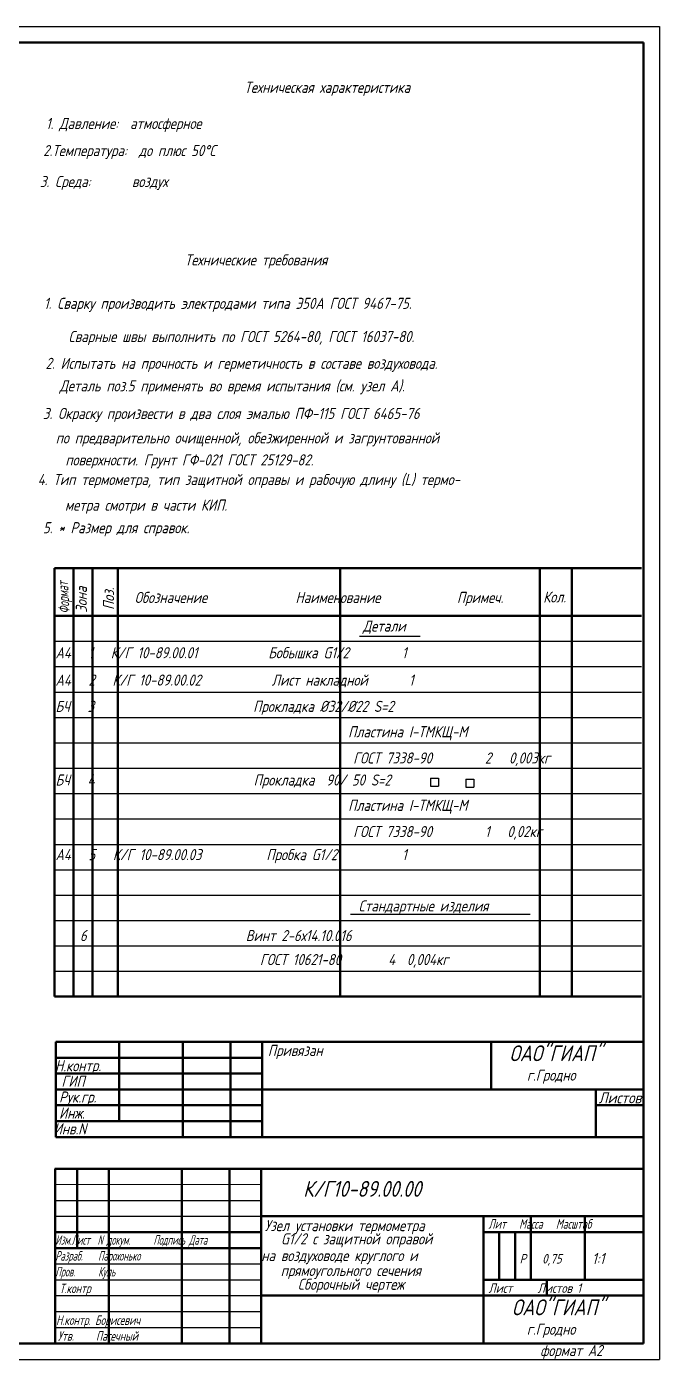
# Model space of a CAD drawing. Header units: inches. Extents: x 2286 to 3316, y 895 to 2213.
# Drawn here: x 2680.5 to 2879.8, y 1619.2 to 2039.2 of the extents above; entities that cross this region are included whole.
import ezdxf
from ezdxf.enums import TextEntityAlignment as Align

# ---------------------------------------------------------------- set-up
doc = ezdxf.new("R2010")
doc.units = ezdxf.units.IN
doc.header["$LTSCALE"] = 0.7
doc.header["$MEASUREMENT"] = 0
doc.styles.get("Standard").update_dxf_attribs({"font": 'romand.shx', "width": 0.8, "oblique": 15, "height": 3.5})

msp = doc.modelspace()

# ---------------------------------------------------------------- linework, layer by layer
for p, q in [((2285.85, 2039.23), (2879.85, 2039.23)), ((2879.85, 2039.23), (2879.85, 1619.23)), ((2285.85, 1619.23), (2879.85, 1619.23))]:
    msp.add_line(p, q)
at = {"lineweight": 50}
for p, q in [((2305.85, 2034.23), (2874.85, 2034.23)), ((2874.85, 2034.23), (2874.85, 1624.23)), ((2689.24, 1868.53), (2689.24, 1733.53)), ((2689.24, 1868.53), (2874.24, 1868.53)), ((2695.24, 1868.53), (2695.24, 1733.53)), ((2701.24, 1868.53), (2701.24, 1733.53)), ((2709.24, 1868.53), (2709.24, 1733.53)), ((2779.24, 1868.53), (2779.24, 1733.53)), ((2842.24, 1868.53), (2842.24, 1733.53)), ((2852.24, 1868.53), (2852.24, 1733.53)), ((2689.24, 1853.53), (2874.24, 1853.53)), ((2689.24, 1733.53), (2874.24, 1733.53)), ((2689.65, 1719.3), (2874.85, 1719.3)), ((2709.69, 1719.3), (2709.69, 1694.3)), ((2729.69, 1719.3), (2729.69, 1689.3)), ((2744.69, 1719.3), (2744.69, 1689.3)), ((2754.69, 1719.3), (2754.69, 1689.3)), ((2826.85, 1719.3), (2826.85, 1704.3)), ((2874.85, 1719.3), (2874.85, 1689.3)), ((2689.65, 1714.3), (2754.69, 1714.3)), ((2689.65, 1709.3), (2754.69, 1709.3)), ((2689.65, 1704.3), (2874.65, 1704.3)), ((2859.85, 1704.3), (2859.85, 1689.3)), ((2689.65, 1699.3), (2754.69, 1699.3)), ((2859.85, 1699.3), (2874.85, 1699.3)), ((2689.65, 1694.3), (2754.69, 1694.3)), ((2689.65, 1689.3), (2874.85, 1689.3)), ((2689.41, 1679.3), (2874.85, 1679.3)), ((2689.44, 1679.3), (2689.44, 1624.23)), ((2696.41, 1679.3), (2696.41, 1654.3)), ((2706.41, 1679.3), (2706.41, 1624.3)), ((2729.41, 1679.3), (2729.41, 1624.3)), ((2744.41, 1679.3), (2744.41, 1624.3)), ((2754.41, 1679.3), (2754.41, 1624.3)), ((2754.41, 1664.3), (2874.85, 1664.3)), ((2824.41, 1664.3), (2824.41, 1624.3)), ((2839.41, 1664.3), (2839.41, 1644.3)), ((2856.41, 1664.3), (2856.41, 1644.3)), ((2689.41, 1659.3), (2754.41, 1659.3)), ((2824.41, 1659.3), (2874.85, 1659.3)), ((2829.41, 1659.3), (2829.41, 1644.3)), ((2834.41, 1659.3), (2834.41, 1644.3)), ((2689.41, 1654.3), (2754.41, 1654.3)), ((2824.41, 1644.3), (2874.41, 1644.3)), ((2844.41, 1644.3), (2844.41, 1639.3)), ((2754.41, 1639.3), (2874.85, 1639.3)), ((2293.85, 1624.23), (2874.85, 1624.23))]:
    msp.add_line(p, q, dxfattribs=at)
at = {"lineweight": 25}
for p, q in [((2689.24, 1868.53), (2874.24, 1868.53)), ((2689.24, 1845.53), (2874.24, 1845.53)), ((2785.33, 1847.15), (2804.54, 1847.15)), ((2689.24, 1837.53), (2874.24, 1837.53)), ((2689.24, 1829.53), (2874.24, 1829.53)), ((2689.24, 1821.53), (2874.24, 1821.53)), ((2689.24, 1813.53), (2874.24, 1813.53)), ((2689.24, 1805.53), (2874.24, 1805.53)), ((2807.76, 1802.35), (2810.26, 1802.35)), ((2807.76, 1802.35), (2807.76, 1799.85)), ((2810.26, 1802.35), (2810.26, 1799.85)), ((2818.91, 1802.05), (2821.41, 1802.05)), ((2818.91, 1802.05), (2818.91, 1799.55)), ((2821.41, 1802.05), (2821.41, 1799.55)), ((2807.76, 1799.85), (2810.26, 1799.85)), ((2818.91, 1799.55), (2821.41, 1799.55)), ((2689.24, 1797.53), (2874.24, 1797.53)), ((2689.24, 1789.53), (2874.24, 1789.53)), ((2689.24, 1781.53), (2874.24, 1781.53)), ((2689.24, 1773.53), (2874.24, 1773.53)), ((2689.24, 1765.53), (2842.24, 1765.53)), ((2689.24, 1765.53), (2874.24, 1765.53)), ((2689.24, 1757.53), (2874.24, 1757.53)), ((2782.59, 1759.51), (2839.14, 1759.51)), ((2689.24, 1749.53), (2874.24, 1749.53)), ((2689.24, 1741.53), (2874.24, 1741.53)), ((2689.41, 1669.3), (2754.41, 1669.3)), ((2689.41, 1664.3), (2754.41, 1664.3)), ((2689.41, 1649.3), (2754.41, 1649.3)), ((2689.41, 1644.3), (2754.41, 1644.3)), ((2689.41, 1639.3), (2754.41, 1639.3)), ((2689.41, 1634.3), (2754.41, 1634.3)), ((2689.41, 1629.3), (2754.41, 1629.3))]:
    msp.add_line(p, q, dxfattribs=at)
at = {"color": 0, "linetype": 'Continuous', "lineweight": 50}
msp.add_line((2689.65, 1689.3), (2689.65, 1719.3), dxfattribs=at)
at = {"lineweight": 15}
msp.add_line((2689.41, 1674.3), (2754.41, 1674.3), dxfattribs=at)

# ---------------------------------------------------------------- texts
at = {"lineweight": 25, "oblique": 15, "width": 0.8}
for s, p in [('Зона', (2699.49, 1854.52)), ('Поз.', (2708.06, 1855.41))]:
    msp.add_text(s, height=3.5, rotation=90, dxfattribs=at).set_placement(p)
at = {"color": 0, "linetype": 'Continuous', "lineweight": 25, "oblique": 15, "width": 0.8}
for s, p in [('Привязан', (2756.5, 1714.84)), ('ГИП', (2691.46, 1705.11)), ('Рук.гр.', (2690.72, 1700.15)), ('Инж.', (2690.72, 1695.09)), (' Инв.N', (2687.19, 1690.12))]:
    msp.add_text(s, height=3.5, dxfattribs=at).set_placement(p)
msp.add_text('Н.контр.', height=3.5, rotation=0.3236, dxfattribs=at).set_placement((2689.45, 1709.97))
at = {"color": 0, "linetype": 'Continuous', "lineweight": 25, "oblique": 15, "width": 0.626739}
msp.add_text('Листов', height=3.5, dxfattribs=at).set_placement((2860.71, 1699.92), (2874.18, 1699.92), align=Align.FIT)
at = {"lineweight": 25, "oblique": 15, "width": 0.8}
msp.add_text('1:1', height=3.5, dxfattribs=at).set_placement((2858.66, 1649.27))
at = {"lineweight": 25, "attachment_point": 1}
for s, insert, char_height, width in [('Техническая характеристика', (2749.1, 2021.85), 3.5, 128.6102), ('1. Давление:  атмосферное', (2686.58, 2010.47), 3.5, 144.1261), ('2.Температура:  до плюс 50%%DС', (2685.7, 2001.92), 3.5, 196.0506), ('3. Среда:       воздух', (2684.68, 1992.17), 3.5, 121.0246), ('Технические требования', (2730.34, 1967.46), 3.5, 102.7909), (' 1. Сварку производить электродами типа Э50А ГОСТ 9467-75.', (2684.1, 1953.78), 3.5, 193.0074), ('Сварные швы выполнить по ГОСТ 5264-80, ГОСТ 16037-80.', (2693.7, 1943.32), 3.5, 152.7503), ('2. Испытать на прочность и герметичность в составе воздуховода.', (2686.47, 1934.88), 3.5, 200.573), ('Деталь поз.5 применять во время испытания (см. узел А).', (2690.86, 1927.77), 3.5, 171.5505), ('3. Окраску произвести в два слоя эмалью ПФ-115 ГОСТ 6465-76', (2685.63, 1919.08), 3.5, 159.0384), ('   по предварительно очищенной, обезжиренной и загрунтованной ', (2684.1, 1911.38), 3.5, 193.0074), (' поверхности. Грунт ГФ-021 ГОСТ 25129-82.', (2690.86, 1904.44), 3.5, 171.5505), (' 4. Тип термометра, тип защитной оправы и рабочую длину (L) термо-', (2682.13, 1898.27), 3.5, 180.6966), ('метра смотри в части КИП.', (2692.58, 1890.19), 3.5, 168.6037), ('5. * Размер для справок.', (2685.63, 1883.07), 3.5, 159.0384), (' Обозначение               Наименование             Примеч.', (2712.69, 1861.09), 3.5, 160.8509), ('Кол.', (2843.26, 1861.24), 3.5, 16.264), ('Детали', (2786.43, 1852.08), 3.5, 34.5782), ('А4   1   К/Г 10-89.00.01            Бобышка G1/2         1   ', (2689.59, 1843.67), 3.5, 191.907), ('А4   2   К/Г 10-89.00.02            Лист накладной       1', (2689.59, 1835.05), 3.5, 191.907), ('БЧ   3                           Прокладка %%C32/%%C22 S=2       ', (2689.59, 1826.77), 3.5, 191.907), ('  Пластина I-ТМКЩ-М', (2778.08, 1818.77), 3.5, 101.7791), ('    ГОСТ 7338-90         2   0,003кг', (2775.96, 1810.5), 3.5, 101.7791), ('БЧ   4                           Прокладка  90/ 50 S=2       ', (2689.59, 1803.56), 3.5, 191.907), ('  Пластина I-ТМКЩ-М', (2778.08, 1795.57), 3.5, 101.7791), ('    ГОСТ 7338-90         1   0,02кг', (2775.96, 1787.3), 3.5, 101.7791), ('А4   5   К/Г 10-89.00.03           Пробка G1/2           1   ', (2689.59, 1780.04), 3.5, 191.907), ('Стандартные изделия', (2785.08, 1763.87), 3.5, 94.1742), ('     6                           Винт 2-6х14.10.016       ', (2688.01, 1754.52), 3.5, 191.907), ('                                   ГОСТ 10621-80        4  0,004кг       ', (2689.02, 1746.98), 3.5, 191.907), ('г.Гродно', (2838.15, 1710.56), 3.5, 35.0627), ('{\\W0.7; Лит   Масса   Масштаб}', (2824.6, 1663.41), 3, 48.3624), ('{\\W0.6; Изм.Лист  N докум.      Подпись Дата\\P Разраб.    Парохонько\\P Пров.      Куль}', (2688.33, 1658.35), 3, 75.9719), ('Р', (2835.82, 1652.43), 3, 4.7355), ('0,75', (2842.94, 1652.43), 3, 4.7355), ('{\\W0.7;Т.контр}', (2690.84, 1643.09), 3, 65.7648), ('Лист     Листов 1', (2826.01, 1643.17), 3, 49.4707), ('{\\W0.7; Н.контр. Борисевич}', (2688.39, 1633.08), 3, 40.546), ('г.Гродно', (2838.1, 1630.48), 3.5, 35.0627), ('{\\W0.7;Утв.     Пасечный}', (2690.33, 1628.09), 3, 39.2217), ('формат А2', (2842.31, 1623.76), 3.5, 32.7454)]:
    msp.add_mtext(s, dxfattribs=dict(at, insert=insert, char_height=char_height, width=width))
at = {"lineweight": 25, "insert": (2690.6, 1854.12), "char_height": 3.5, "width": 24.1201, "attachment_point": 1, "rotation": 93.2058}
msp.add_mtext('{\\W0.6;Формат}', dxfattribs=at)
at = {"lineweight": 35, "attachment_point": 1}
for s, insert, char_height, width in [('ОАО"ГИАП"', (2832.62, 1718.19), 5, 36.171), ('К/Г10-89.00.00 ', (2767.63, 1675.45), 5, 116.2188), ('Узел установки термометра', (2755.5, 1663.12), 3.5, 74.0167), ('G1/2 с защитной оправой  ', (2760.63, 1658.96), 3.5, 73.3193), (' на воздуховоде круглого и ', (2752.58, 1653.67), 3.5, 67.1383), ('прямоугольного сечения ', (2760.56, 1648.99), 3.5, 67.1383), (' Сборочный чертеж', (2764.08, 1644.63), 3.5, 67.3555), ('ОАО"ГИАП"', (2833.4, 1638.12), 5, 36.171)]:
    msp.add_mtext(s, dxfattribs=dict(at, insert=insert, char_height=char_height, width=width))

doc.saveas('drawing.dxf')
